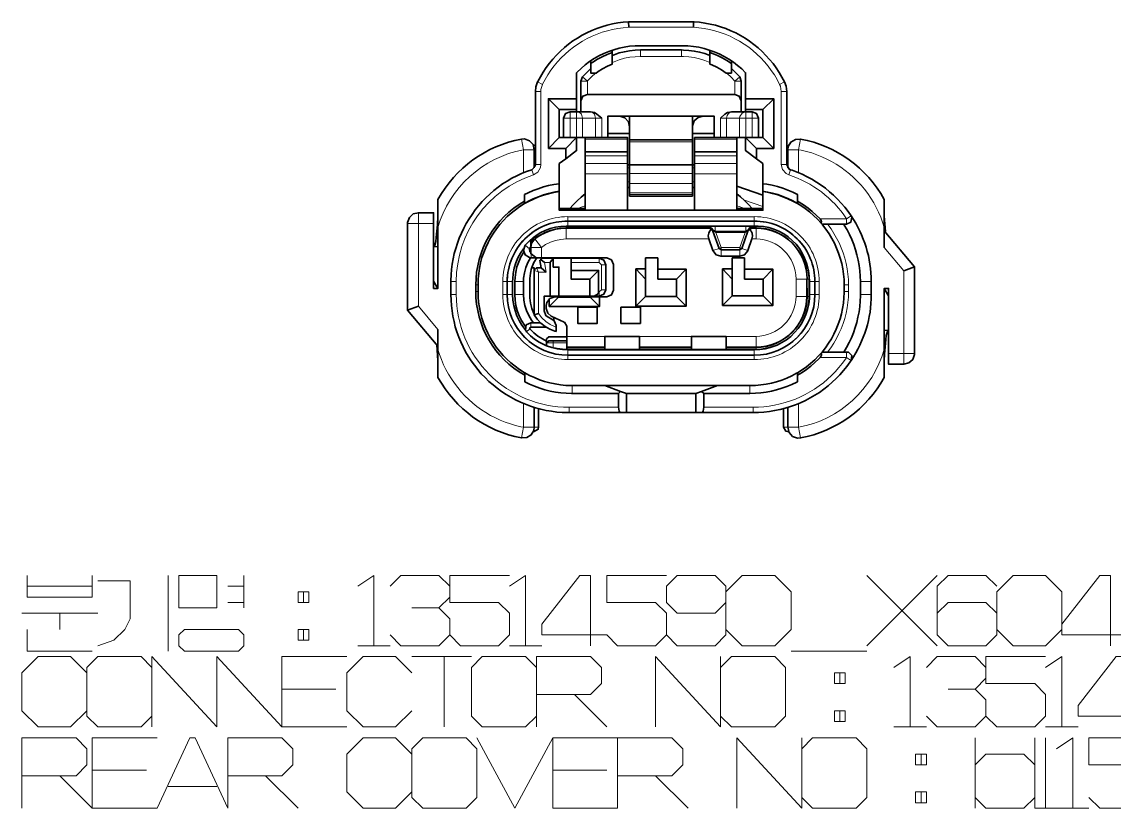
# Model space of a CAD drawing. Header units: millimetres. Extents: x 0 to 174, y 0 to 33.
# Drawn here: x 56.857 to 58.842, y 14.452 to 15.881 of the extents above; entities that cross this region are included whole.
import ezdxf

# ---------------------------------------------------------------- set-up
doc = ezdxf.new("R2010")
doc.units = ezdxf.units.MM
doc.layers.add('PDF2_형상', color=157, linetype='Continuous', true_color=0x405f80)

msp = doc.modelspace()

# ---------------------------------------------------------------- linework, layer by layer
at = {"layer": 'PDF2_형상', "color": 7, "lineweight": 35}
for points in [[(58.3094, 15.5151), (58.3111, 15.5132), (58.3558, 15.5132), (58.3637, 15.5171), (58.3653, 15.5258), (58.364, 15.5285), (58.3583, 15.5365), (58.3524, 15.5443), (58.346, 15.5518), (58.3392, 15.559), (58.3322, 15.5658), (58.3249, 15.5724), (58.3172, 15.5786), (58.3093, 15.5844), (58.3011, 15.5899), (58.2926, 15.595), (58.284, 15.5997), (58.2751, 15.604), (58.2661, 15.6079), (58.2569, 15.6114), (58.2538, 15.6124), (58.2508, 15.6139), (58.2469, 15.6218), (58.2469, 15.7546), (58.2457, 15.7642), (58.2429, 15.7719), (58.2383, 15.7807), (58.2333, 15.7892), (58.2279, 15.7974), (58.2221, 15.8053), (58.2158, 15.8129), (58.2092, 15.8203), (58.2022, 15.8272), (58.195, 15.8338), (58.1874, 15.84), (58.1794, 15.8458), (58.1713, 15.8514), (58.1628, 15.8564), (58.1542, 15.861), (58.1453, 15.8651), (58.1361, 15.8689), (58.1268, 15.8721), (58.1174, 15.8749), (58.1078, 15.8772), (58.0982, 15.879), (58.0883, 15.8804), (58.0786, 15.8812), (58.0776, 15.8812), (57.9596, 15.8812), (57.9497, 15.8804), (57.94, 15.8792), (57.9303, 15.8774), (57.9207, 15.8751), (57.9112, 15.8724), (57.9019, 15.8692), (57.8929, 15.8656), (57.8839, 15.8614), (57.8751, 15.8568), (57.8667, 15.8518), (57.8585, 15.8464), (57.8506, 15.8406), (57.8429, 15.8344), (57.8356, 15.8278), (57.8286, 15.8208), (57.8219, 15.8136), (57.8157, 15.806), (57.8099, 15.7982), (57.8044, 15.79), (57.7993, 15.7815), (57.7947, 15.7728), (57.7943, 15.7719), (57.7911, 15.7628), (57.7903, 15.7546), (57.7903, 15.6218), (57.7897, 15.6186), (57.7835, 15.6124), (57.7743, 15.6092), (57.7651, 15.6054), (57.7563, 15.6013), (57.7475, 15.5967), (57.739, 15.5917), (57.7307, 15.5864), (57.7228, 15.5807), (57.715, 15.5746), (57.7075, 15.5682), (57.7004, 15.5614), (57.6936, 15.5543), (57.6871, 15.5469), (57.6808, 15.5393), (57.6751, 15.5312), (57.6697, 15.5231), (57.6646, 15.5146), (57.66, 15.506), (57.6557, 15.4971), (57.6518, 15.4881), (57.6485, 15.4789), (57.6454, 15.4694), (57.6429, 15.46), (57.6407, 15.4503), (57.639, 15.4407), (57.6378, 15.4308), (57.6371, 15.4211), (57.6367, 15.4112), (57.6367, 15.4089), (57.6367, 15.3853), (57.6369, 15.3754), (57.6376, 15.3656), (57.6388, 15.3558), (57.6403, 15.3461), (57.6424, 15.3364), (57.6447, 15.3269), (57.6476, 15.3175), (57.651, 15.3082), (57.6547, 15.2992), (57.6589, 15.2903), (57.6635, 15.2815), (57.6683, 15.2731), (57.6737, 15.2647), (57.6794, 15.2567), (57.6856, 15.249), (57.6919, 15.2415), (57.6988, 15.2343), (57.7058, 15.2275), (57.7132, 15.221), (57.7208, 15.2149), (57.7288, 15.209), (57.7369, 15.2036), (57.7454, 15.1986), (57.754, 15.1939), (57.7629, 15.1897), (57.7721, 15.1858), (57.7812, 15.1824), (57.7906, 15.1794), (57.8001, 15.1768), (57.8097, 15.1747), (57.8194, 15.1731), (57.8292, 15.1718), (57.839, 15.171), (57.8489, 15.1707), (57.8513, 15.1707), (57.9449, 15.1707), (57.9556, 15.1707), (57.9556, 15.2056), (57.9451, 15.2093)], [(57.9596, 15.8812), (57.9599, 15.8714)], [(58.0776, 15.8812), (58.0774, 15.8714)], [(57.865, 15.7179), (57.865, 15.7218), (57.865, 15.7415), (57.865, 15.7886), (57.8663, 15.7899), (57.8733, 15.7967), (57.8808, 15.8031), (57.8888, 15.8089), (57.8971, 15.8143), (57.9056, 15.8192), (57.9144, 15.8235), (57.9235, 15.8274), (57.9328, 15.8306), (57.9422, 15.8332), (57.9518, 15.8353), (57.9615, 15.8368), (57.9714, 15.8376), (57.9812, 15.8379), (58.056, 15.8379), (58.0578, 15.8379), (58.0675, 15.8375), (58.0774, 15.8365), (58.0871, 15.835), (58.0967, 15.8328), (58.1061, 15.83), (58.1153, 15.8267), (58.1243, 15.8228), (58.1332, 15.8183), (58.1417, 15.8133), (58.1499, 15.8079), (58.1576, 15.8019), (58.1651, 15.7956), (58.1721, 15.7886), (58.1721, 15.7415), (58.1721, 15.7218), (58.1721, 15.7179)], [(57.93, 15.8296), (57.93, 15.8254), (57.93, 15.8044), (57.921, 15.8006), (57.9124, 15.796), (57.904, 15.7907), (57.9004, 15.7882), (57.8907, 15.7882), (57.8907, 15.8054)], [(57.93, 15.8256), (57.9208, 15.8219), (57.9118, 15.8179), (57.9032, 15.8133), (57.8947, 15.8082), (57.8907, 15.8054), (57.8907, 15.8101)], [(58.1072, 15.8203), (58.0979, 15.8236), (58.0885, 15.8262), (58.0789, 15.8282), (58.069, 15.8294), (58.0593, 15.83), (58.056, 15.8301), (57.9812, 15.8301), (57.9714, 15.8297), (57.9615, 15.8288), (57.9519, 15.8269), (57.9424, 15.8246), (57.9331, 15.8214), (57.93, 15.8203)], [(58.1465, 15.8101), (58.1465, 15.8054), (58.1465, 15.7882), (58.1367, 15.7882), (58.1285, 15.7938), (58.12, 15.7986), (58.1111, 15.8028), (58.1072, 15.8044), (58.1072, 15.8254), (58.1072, 15.8296)], [(58.1465, 15.8054), (58.1383, 15.8108), (58.1297, 15.8157), (58.121, 15.82), (58.1119, 15.8238), (58.1072, 15.8256)], [(58.1643, 15.7376), (58.1608, 15.746), (58.1525, 15.7494), (57.8847, 15.7494), (57.8764, 15.7458), (57.8729, 15.7376), (57.8729, 15.7733), (57.8757, 15.781), (57.8768, 15.7822), (57.8835, 15.7894), (57.8907, 15.7961)], [(58.1643, 15.7179), (58.1643, 15.7376), (58.1643, 15.7733), (58.1615, 15.781), (58.1549, 15.7882), (58.1478, 15.795), (58.1465, 15.7961)], [(57.865, 15.7415), (57.8139, 15.7415)], [(58.2233, 15.651), (58.2233, 15.7415), (58.2036, 15.7218), (58.1721, 15.7218)], [(58.2233, 15.7415), (58.1721, 15.7415)], [(57.865, 15.7218), (57.8336, 15.7218)], [(57.8729, 15.7376), (57.8729, 15.7179)], [(58.2036, 15.7218), (58.2036, 15.6707)], [(57.8414, 15.6707), (57.8414, 15.7061), (57.8449, 15.7144), (57.8532, 15.7179), (57.8647, 15.7179), (57.8885, 15.7179), (57.8901, 15.7179), (57.8976, 15.7162), (57.9021, 15.7136), (57.9107, 15.7061)], [(57.9221, 15.6707), (57.9221, 15.71), (58.115, 15.71), (58.115, 15.6707)], [(57.9615, 15.6903), (57.9592, 15.6996), (57.9528, 15.7067), (57.9438, 15.7099), (57.9418, 15.71)], [(57.9615, 15.71), (57.9615, 15.6883), (57.9615, 15.6667), (58.0757, 15.6667), (58.0757, 15.6631), (58.0757, 15.6211)], [(58.0757, 15.71), (58.0757, 15.6883), (58.0757, 15.6667)], [(58.0954, 15.71), (58.0861, 15.7076), (58.079, 15.7012), (58.0758, 15.6924), (58.0757, 15.6903)], [(58.1958, 15.6707), (58.1958, 15.7061), (58.1922, 15.7144), (58.1839, 15.7179), (58.1725, 15.7179), (58.1486, 15.7179), (58.1469, 15.7179), (58.1396, 15.7162), (58.1347, 15.7135), (58.1274, 15.7069), (58.1265, 15.7061)], [(58.3111, 15.5132), (58.3122, 15.5119), (58.3182, 15.5042), (58.3238, 15.496), (58.3289, 15.4876), (58.3335, 15.4789), (58.3376, 15.47), (58.3412, 15.4608), (58.3443, 15.4515), (58.3468, 15.4419), (58.3487, 15.4324), (58.3501, 15.4226), (58.351, 15.4128), (58.3513, 15.4029), (58.3513, 15.3911), (58.3513, 15.3894), (58.3508, 15.3796), (58.35, 15.3699), (58.3485, 15.3601), (58.3464, 15.3504), (58.3438, 15.341), (58.3406, 15.3317), (58.3369, 15.3225), (58.3328, 15.3136), (58.3281, 15.305), (58.3229, 15.2967), (58.3172, 15.2886), (58.3111, 15.2808), (58.3094, 15.2789), (58.3047, 15.2737), (58.2978, 15.2668), (58.2904, 15.2601), (58.2826, 15.254), (58.2747, 15.2483), (58.2662, 15.2432), (58.2647, 15.2422), (58.256, 15.2376), (58.2471, 15.2335), (58.2379, 15.23), (58.2286, 15.2269), (58.219, 15.2243), (58.2094, 15.2224), (58.1997, 15.221), (58.1899, 15.2201), (58.18, 15.2199), (58.121, 15.2199), (58.0186, 15.2199), (57.9163, 15.2199), (57.8572, 15.2199), (57.8553, 15.2199), (57.8454, 15.2203), (57.8357, 15.2213), (57.826, 15.2228), (57.8164, 15.2249), (57.8068, 15.2274), (57.7975, 15.2306), (57.7885, 15.2343), (57.7796, 15.2385), (57.7708, 15.2432), (57.7696, 15.2439), (57.7613, 15.2492), (57.7533, 15.255), (57.7457, 15.2611), (57.7383, 15.2678), (57.7315, 15.2747), (57.725, 15.2822), (57.719, 15.29), (57.7135, 15.2981), (57.7083, 15.3065), (57.7037, 15.3151), (57.6996, 15.324), (57.696, 15.3332), (57.6929, 15.3426), (57.6904, 15.3521), (57.6885, 15.3618), (57.6871, 15.3715), (57.6863, 15.3812), (57.686, 15.3911), (57.686, 15.4029), (57.686, 15.404), (57.6863, 15.4139), (57.6872, 15.4236), (57.6886, 15.4333), (57.6907, 15.4431), (57.6932, 15.4525), (57.6964, 15.4618), (57.7, 15.471), (57.7042, 15.4799), (57.7089, 15.4886), (57.714, 15.4969), (57.7196, 15.505), (57.7257, 15.5128), (57.7322, 15.5201), (57.7392, 15.5271), (57.7465, 15.5336), (57.7542, 15.5397), (57.7622, 15.5454), (57.7706, 15.5507), (57.7776, 15.5546), (57.7865, 15.5589), (57.7956, 15.5628), (57.8049, 15.566), (57.8143, 15.5687), (57.8239, 15.571), (57.8336, 15.5725), (57.8336, 15.5388), (57.8808, 15.5388), (57.8808, 15.6049), (57.8808, 15.6235), (57.8808, 15.6379), (57.8808, 15.645), (57.8808, 15.6681), (57.8808, 15.6707)], [(57.8139, 15.651), (57.8454, 15.651), (57.865, 15.6707), (57.865, 15.6471), (57.8454, 15.6322), (57.8336, 15.6235), (57.8336, 15.5869), (57.8336, 15.5731), (57.8336, 15.5725)], [(58.0796, 15.5388), (57.9576, 15.5388), (57.9576, 15.6049), (57.9576, 15.6235), (57.9576, 15.6379), (57.9576, 15.645), (57.9576, 15.6681), (57.9576, 15.6707), (57.8904, 15.6707), (57.8758, 15.6707), (57.865, 15.6707), (57.8336, 15.6707)], [(57.9221, 15.6785), (57.9615, 15.6785)], [(57.9615, 15.6667), (57.9615, 15.6631), (57.9615, 15.6211)], [(58.0757, 15.6785), (58.115, 15.6785)], [(58.1564, 15.645), (58.1564, 15.6379), (58.1564, 15.6235), (58.1564, 15.6049), (58.1564, 15.5388), (58.2036, 15.5388), (58.2036, 15.5725), (58.2036, 15.5731), (58.2036, 15.5869), (58.2036, 15.6235), (58.1918, 15.6322), (58.1721, 15.6471), (58.1721, 15.6707), (58.1614, 15.6707), (58.1468, 15.6707), (58.0796, 15.6707), (58.0796, 15.6681), (58.0796, 15.645), (58.1564, 15.645), (58.1564, 15.6681), (58.1564, 15.6707)], [(57.7867, 15.6565), (57.7883, 15.6567), (57.7903, 15.6564)], [(57.8454, 15.651), (57.8454, 15.6322)], [(57.9576, 15.645), (57.8808, 15.645)], [(58.1564, 15.5388), (58.0796, 15.5388), (58.0796, 15.6049), (58.0796, 15.6235), (58.0796, 15.6379), (58.0796, 15.645)], [(58.1918, 15.6322), (58.1918, 15.651)], [(58.2469, 15.6564), (58.2489, 15.6567), (58.2506, 15.6565)], [(57.9615, 15.6214), (57.9576, 15.6214)], [(58.0796, 15.6214), (58.0757, 15.6214)], [(57.8336, 15.5869), (57.8239, 15.5856), (57.8142, 15.5835), (57.8047, 15.581), (57.7953, 15.5779), (57.7861, 15.5744), (57.7772, 15.5704), (57.7706, 15.5671), (57.7706, 15.5553), (57.7706, 15.5507)], [(58.2036, 15.5661), (58.1564, 15.5822)], [(58.2667, 15.5553), (58.2693, 15.5536), (58.2776, 15.5485), (58.2857, 15.5426), (58.2933, 15.5365), (58.3007, 15.53), (58.3076, 15.5231), (58.309, 15.5214), (58.3103, 15.5179), (58.3094, 15.5151), (58.3028, 15.5224), (58.2957, 15.5292), (58.2882, 15.5357), (58.2804, 15.5417), (58.2724, 15.5472), (58.2667, 15.5507), (58.2667, 15.5553), (58.2667, 15.5671), (58.2578, 15.5714), (58.2488, 15.5753), (58.2396, 15.5788), (58.2301, 15.5817), (58.2206, 15.584), (58.211, 15.586), (58.2036, 15.5869)], [(57.8336, 15.5731), (57.8239, 15.5715), (57.8143, 15.5693), (57.8049, 15.5665), (57.7956, 15.5633), (57.7864, 15.5594), (57.7776, 15.5551), (57.7706, 15.5512)], [(57.8808, 15.5685), (57.8733, 15.5622), (57.866, 15.5556), (57.859, 15.5486), (57.8531, 15.5421)], [(57.9615, 15.58), (57.9576, 15.58)], [(58.0796, 15.58), (58.0757, 15.58)], [(58.184, 15.5421), (58.1774, 15.5493), (58.1704, 15.5563), (58.1632, 15.5629), (58.1564, 15.5685)], [(58.2667, 15.5512), (58.2581, 15.556), (58.2492, 15.5603), (58.24, 15.5639), (58.2307, 15.5671), (58.2213, 15.5697), (58.2115, 15.5718), (58.2036, 15.5731)], [(58.2667, 15.5507), (58.2581, 15.5554), (58.2492, 15.5596), (58.24, 15.5633), (58.2307, 15.5665), (58.2213, 15.5692), (58.2117, 15.5713), (58.2036, 15.5725)], [(57.8336, 15.5421), (57.8414, 15.5421), (57.8414, 15.5388)], [(57.8808, 15.5421), (57.8414, 15.5421)], [(58.1958, 15.5421), (58.1564, 15.5421)], [(58.2036, 15.5421), (58.1958, 15.5421), (58.1958, 15.5388)], [(57.6131, 15.5279), (57.6122, 15.5122), (57.6101, 15.4889), (57.6093, 15.4821), (57.6067, 15.4726)], [(57.9576, 15.5388), (57.8808, 15.5388)], [(58.4242, 15.5279), (58.4261, 15.5)], [(58.1058, 15.5061), (58.1044, 15.5064), (57.8461, 15.5064), (57.8364, 15.5058), (57.8267, 15.5043), (57.8172, 15.5017), (57.8081, 15.4982), (57.7993, 15.4936), (57.7956, 15.4914), (57.7867, 15.4894), (57.7818, 15.4818), (57.7815, 15.4799)], [(57.7817, 15.471), (57.7833, 15.4789), (57.7892, 15.4865), (57.791, 15.4879), (57.7992, 15.4933), (57.8079, 15.4978), (57.8171, 15.5014), (57.8265, 15.504), (57.8362, 15.5056), (57.8461, 15.5061), (58.1056, 15.5061), (58.1065, 15.506), (58.1129, 15.5008), (58.1115, 15.5049), (58.105, 15.5099), (58.1044, 15.5099)], [(58.1844, 15.5099), (58.1843, 15.5099), (58.1725, 15.5099), (58.1167, 15.5099), (58.1044, 15.5099), (57.8461, 15.5099), (57.8364, 15.5094), (57.8267, 15.5079), (57.8171, 15.5054), (57.8079, 15.5019), (57.7992, 15.4976), (57.7908, 15.4924), (57.7875, 15.49)], [(58.1124, 15.5025), (58.1167, 15.5004), (58.1181, 15.5001), (58.1711, 15.5001), (58.1725, 15.5004), (58.1772, 15.5028), (58.1778, 15.5054), (58.1847, 15.5099), (58.1911, 15.5099), (58.1949, 15.5099), (58.2046, 15.5089), (58.2143, 15.5071), (58.2237, 15.5042), (58.2328, 15.5004), (58.2414, 15.4957), (58.2494, 15.4901), (58.2569, 15.4837), (58.2638, 15.4767), (58.2699, 15.4689), (58.2751, 15.4607), (58.2794, 15.4518), (58.2829, 15.4426), (58.2854, 15.4331), (58.2869, 15.4233), (58.2874, 15.4136), (58.2874, 15.3821), (58.2874, 15.3782), (58.2864, 15.3685), (58.2846, 15.3589), (58.2817, 15.3494), (58.2779, 15.3404), (58.2732, 15.3317), (58.2676, 15.3236), (58.2613, 15.3161), (58.2542, 15.3093), (58.2464, 15.3032), (58.2381, 15.2981), (58.2293, 15.2936), (58.2201, 15.2903), (58.2106, 15.2878), (58.2008, 15.2862), (58.1911, 15.2857), (58.1367, 15.2857), (58.0738, 15.2857), (57.9792, 15.2857), (57.9163, 15.2857), (57.8474, 15.2857), (57.8394, 15.2858), (57.8296, 15.2871), (57.82, 15.2892), (57.8107, 15.2924)], [(58.1783, 15.504), (58.1821, 15.5008), (58.1842, 15.4968), (58.1847, 15.4918), (58.1836, 15.4864), (58.1764, 15.4654), (58.1762, 15.4651), (58.1704, 15.4576), (58.1615, 15.4549), (58.1276, 15.4549), (58.1274, 15.4549), (58.1185, 15.4579), (58.1128, 15.4654), (58.1056, 15.4864), (58.1044, 15.4924), (58.1051, 15.4971), (58.1072, 15.501), (58.1108, 15.504)], [(58.3506, 15.2808), (58.3556, 15.2893), (58.3601, 15.2981), (58.3644, 15.3069), (58.3681, 15.316), (58.3714, 15.3253), (58.3742, 15.3347), (58.3764, 15.3443), (58.3783, 15.354), (58.3796, 15.3637), (58.3804, 15.3735), (58.3808, 15.3833), (58.3808, 15.3853), (58.3808, 15.4089), (58.3806, 15.4186), (58.3799, 15.4285), (58.3786, 15.4382), (58.3768, 15.4479), (58.3746, 15.4575), (58.3719, 15.4669), (58.3687, 15.4763), (58.3651, 15.4854), (58.361, 15.4944), (58.3565, 15.5031), (58.3515, 15.5117), (58.3506, 15.5132)], [(57.7914, 15.4522), (57.7824, 15.4522), (57.7793, 15.4525), (57.7715, 15.4575), (57.7685, 15.4662), (57.7717, 15.475), (57.7719, 15.4753), (57.7787, 15.4825), (57.7861, 15.489)], [(57.6131, 15.4721), (57.6053, 15.4728)], [(57.7688, 15.4688), (57.7633, 15.4607), (57.7586, 15.4519), (57.7549, 15.4429), (57.7519, 15.4335), (57.75, 15.4239), (57.749, 15.414), (57.7489, 15.4089), (57.7489, 15.3853), (57.7494, 15.3754), (57.7508, 15.3657), (57.7532, 15.3561), (57.7565, 15.3469), (57.7607, 15.3381), (57.7658, 15.3296), (57.7717, 15.3217), (57.7724, 15.3208)], [(57.769, 15.4624), (57.764, 15.4539), (57.7599, 15.445), (57.7567, 15.4357), (57.7544, 15.4261), (57.7532, 15.4164), (57.7529, 15.4089), (57.7529, 15.3853), (57.7533, 15.3754), (57.7549, 15.3657), (57.7574, 15.3561), (57.7607, 15.3469), (57.7651, 15.3382), (57.7704, 15.3299), (57.7722, 15.3272)], [(57.7815, 15.4714), (57.7793, 15.4688), (57.7799, 15.4631), (57.7815, 15.4622)], [(57.8153, 15.3774), (57.8153, 15.3637), (57.9069, 15.3637), (57.9069, 15.3812), (57.9201, 15.3812), (57.9286, 15.3847), (57.9319, 15.3931), (57.9319, 15.4403), (57.9285, 15.4488), (57.9201, 15.4521), (57.8012, 15.4521), (57.7914, 15.4521), (57.7817, 15.46), (57.7817, 15.471), (57.7817, 15.4799)], [(57.7812, 15.4522), (57.7765, 15.4437), (57.7728, 15.4346), (57.7703, 15.4251), (57.7689, 15.4154), (57.7686, 15.4089), (57.7686, 15.3853), (57.7692, 15.3754), (57.771, 15.3657), (57.7739, 15.3564), (57.7781, 15.3475), (57.7831, 15.339), (57.7869, 15.334)], [(57.7833, 15.4339), (57.7811, 15.4243), (57.7804, 15.4147), (57.7804, 15.3793), (57.7811, 15.3696), (57.7835, 15.36), (57.7872, 15.351), (57.7883, 15.3487), (57.7937, 15.3406), (57.8003, 15.3333), (57.8079, 15.3272), (57.8165, 15.3224), (57.8257, 15.3189), (57.8278, 15.3183), (57.8278, 15.3264), (57.8278, 15.3294), (57.8243, 15.3378), (57.8218, 15.3396), (57.8119, 15.3454), (57.8094, 15.3472), (57.806, 15.3556), (57.806, 15.3822), (57.8172, 15.3822), (57.8172, 15.4437), (57.8174, 15.4449), (57.8228, 15.4512)], [(57.7926, 15.4521), (57.7875, 15.4437), (57.7836, 15.4347), (57.7833, 15.4339), (57.7883, 15.4339), (57.7883, 15.4299)], [(57.8971, 15.3822), (57.9064, 15.3822), (57.9147, 15.3858), (57.9182, 15.394), (57.9182, 15.4397), (57.9147, 15.4482), (57.9064, 15.4515), (57.8554, 15.4515), (57.8228, 15.4515), (57.8021, 15.4515), (57.8, 15.4494), (57.7982, 15.4476), (57.8006, 15.4339)], [(57.8, 15.4494), (57.8068, 15.4437)], [(57.8228, 15.4515), (57.8228, 15.4512), (57.8228, 15.4354), (57.8329, 15.4354), (57.8329, 15.3822)], [(57.8554, 15.4515), (57.8554, 15.4437), (57.8554, 15.4292), (57.905, 15.4292), (57.905, 15.3901), (57.9042, 15.3867), (57.8971, 15.3822), (57.8893, 15.3822), (57.8893, 15.4133), (57.8554, 15.4133), (57.8554, 15.4292)], [(57.8893, 15.4521), (57.8893, 15.4515)], [(57.81, 15.426), (57.8006, 15.4339), (57.7922, 15.4339), (57.7883, 15.4299), (57.7883, 15.3487), (57.7961, 15.351)], [(57.8893, 15.4133), (57.905, 15.4292)], [(57.9904, 15.4319), (57.9904, 15.4136), (57.9728, 15.4319)], [(58.0644, 15.3643), (58.0468, 15.3821), (58.0468, 15.4136), (58.0129, 15.4136), (58.0129, 15.4313)], [(58.0468, 15.4136), (58.0644, 15.4313)], [(58.1303, 15.4319), (58.1479, 15.4136), (58.1479, 15.4319)], [(58.2219, 15.3656), (58.2042, 15.3832), (58.2042, 15.4136), (58.1704, 15.4136), (58.1704, 15.4313)], [(58.2042, 15.4136), (58.2219, 15.4313)], [(58.2815, 15.349), (58.2846, 15.3585), (58.2868, 15.3681), (58.2881, 15.3778), (58.2883, 15.3853), (58.2883, 15.4089), (58.2878, 15.4186), (58.2864, 15.4283), (58.2857, 15.4315)], [(58.4792, 15.4358), (58.4596, 15.4286)], [(57.6053, 15.41), (57.6131, 15.3964)], [(58.0468, 15.3821), (57.9904, 15.3821), (57.9904, 15.4136)], [(58.2042, 15.3832), (58.1479, 15.3832), (58.1479, 15.4136)], [(57.8172, 15.3822), (57.8329, 15.3822), (57.8893, 15.3822), (57.8893, 15.3812)], [(58.1479, 15.3832), (58.1303, 15.3656)], [(58.4319, 15.3828), (58.4242, 15.3964)], [(57.5579, 15.3571), (57.5776, 15.3642)], [(57.8322, 15.3812), (57.8257, 15.3812), (57.8167, 15.3785), (57.811, 15.3711), (57.81, 15.3656), (57.81, 15.3603), (57.8128, 15.3513), (57.819, 15.346), (57.8428, 15.3349), (57.8429, 15.3349), (57.8474, 15.3278), (57.8474, 15.3093), (57.8474, 15.2896)], [(57.8153, 15.3637), (57.8322, 15.3807)], [(57.89, 15.3812), (57.9069, 15.3812)], [(57.9069, 15.3637), (57.89, 15.3807)], [(57.9904, 15.3821), (57.9728, 15.3643)], [(57.8238, 15.3438), (57.8238, 15.3383)], [(57.7996, 15.334), (57.7817, 15.334), (57.7737, 15.3301), (57.7721, 15.3214), (57.7743, 15.3175), (57.7812, 15.3106), (57.7889, 15.3044), (57.7971, 15.299), (57.8057, 15.2944), (57.8107, 15.2924), (57.8107, 15.2974), (57.8107, 15.3046), (57.8147, 15.3085), (57.8474, 15.3085)], [(57.8096, 15.3261), (57.7817, 15.3261), (57.7796, 15.3242), (57.7801, 15.3228), (57.7871, 15.3158), (57.7947, 15.3097), (57.8031, 15.3046), (57.8107, 15.3008)], [(57.9792, 15.2896), (57.9792, 15.3093), (57.9163, 15.3093), (57.9163, 15.2896), (57.9163, 15.2893), (57.9163, 15.2857)], [(58.1367, 15.2896), (58.1367, 15.3093), (58.0738, 15.3093), (58.0738, 15.2896), (58.0738, 15.2893), (58.0738, 15.2857)], [(58.4242, 15.3208), (58.4319, 15.3201)], [(58.4306, 15.3203), (58.4279, 15.3108), (58.4271, 15.3039), (58.4247, 15.2767), (58.4242, 15.2649)], [(57.6131, 15.2649), (57.611, 15.2939)], [(57.8474, 15.3014), (57.8225, 15.3014), (57.8147, 15.3014), (57.8107, 15.2974)], [(57.8201, 15.2892), (57.8297, 15.2868), (57.8394, 15.2853), (57.8492, 15.2849), (57.8493, 15.2849), (58.1879, 15.2849), (58.1978, 15.2853), (58.2075, 15.2868), (58.2169, 15.2892), (58.224, 15.2915)], [(57.9163, 15.2896), (57.8474, 15.2896), (57.8474, 15.2893)], [(57.8474, 15.2857), (57.8474, 15.2893), (57.9163, 15.2893)], [(57.8474, 15.2857), (57.8474, 15.2857)], [(57.9792, 15.2893), (57.9792, 15.2896), (58.0738, 15.2896)], [(57.9792, 15.2857), (57.9792, 15.2893), (58.0738, 15.2893)], [(58.3094, 15.2789), (58.3103, 15.2769), (58.3101, 15.2754), (58.3096, 15.2739), (58.3076, 15.2711), (58.3051, 15.2686), (58.2981, 15.2617), (58.2907, 15.2553), (58.2829, 15.2493), (58.2747, 15.2438), (58.2662, 15.2386), (58.2662, 15.2268), (58.2653, 15.2263), (58.2564, 15.2219), (58.2474, 15.2182), (58.2381, 15.2149), (58.2286, 15.2121), (58.219, 15.2097), (58.2094, 15.2079), (58.1997, 15.2065), (58.1899, 15.2058), (58.18, 15.2056), (58.096, 15.2056), (58.0921, 15.2093), (58.121, 15.2199)], [(58.0924, 15.1707), (58.186, 15.1707), (58.1957, 15.1708), (58.2056, 15.1715), (58.2154, 15.1726), (58.225, 15.1743), (58.2347, 15.1762), (58.2442, 15.1787), (58.2536, 15.1817), (58.2629, 15.185), (58.2719, 15.1886), (58.281, 15.1928), (58.2896, 15.1974), (58.2982, 15.2024), (58.3064, 15.2076), (58.3144, 15.2133), (58.3222, 15.2194), (58.3296, 15.2258), (58.3368, 15.2326), (58.3436, 15.2397), (58.3501, 15.2471), (58.3562, 15.2547), (58.3621, 15.2628), (58.364, 15.2656), (58.3651, 15.2743), (58.3589, 15.2804), (58.3558, 15.2808), (58.3111, 15.2808)], [(57.7708, 15.2432), (57.7708, 15.2386), (57.7708, 15.2268), (57.7797, 15.2225), (57.7888, 15.2186), (57.7981, 15.2153), (57.8074, 15.2124), (57.8169, 15.21), (57.8267, 15.2081), (57.8364, 15.2067), (57.8461, 15.2058), (57.856, 15.2056), (57.8572, 15.2056), (57.9413, 15.2056), (57.9451, 15.2093), (57.9163, 15.2199)], [(58.2662, 15.2386), (58.2662, 15.2432)], [(57.9449, 15.1707), (57.9435, 15.1714), (57.9424, 15.1735), (57.9413, 15.1806), (57.9413, 15.2056)], [(57.9556, 15.1707), (58.0817, 15.1707), (58.0924, 15.1707), (58.0926, 15.1707), (58.0931, 15.1708), (58.0938, 15.1714), (58.0949, 15.1735), (58.096, 15.1806), (58.096, 15.2056)], [(57.9556, 15.2056), (58.0186, 15.2056), (58.0817, 15.2056)], [(58.0921, 15.2093), (58.0817, 15.2056), (58.0817, 15.1707)], [(57.7867, 15.1364), (57.7883, 15.1361), (57.7954, 15.1406), (57.7961, 15.144), (57.7961, 15.1779)], [(58.241, 15.1779), (58.241, 15.144)], [(58.2506, 15.1364), (58.2489, 15.1361), (58.2454, 15.1369), (58.2411, 15.144)]]:
    msp.add_lwpolyline(points, dxfattribs=at)
at = {"layer": 'PDF2_형상', "color": 7, "lineweight": 13}
for points in [[(58.2429, 15.7719), (58.234, 15.7676), (58.2294, 15.7763), (58.2244, 15.7847), (58.2189, 15.7929), (58.2131, 15.8008), (58.2067, 15.8083), (58.2, 15.8156), (58.1929, 15.8224), (58.1856, 15.8289), (58.1778, 15.835), (58.1697, 15.8406), (58.1614, 15.8458), (58.1528, 15.8506), (58.144, 15.8549), (58.1349, 15.8587), (58.1257, 15.8621), (58.1163, 15.865), (58.1067, 15.8674), (58.0971, 15.8693), (58.0874, 15.8706), (58.0775, 15.8714), (58.0774, 15.8714), (57.9599, 15.8714), (57.95, 15.8706), (57.9403, 15.8693), (57.9306, 15.8674), (57.9211, 15.865), (57.9117, 15.8622), (57.9024, 15.8587), (57.8933, 15.855), (57.8844, 15.8507), (57.8758, 15.8458), (57.8675, 15.8407), (57.8594, 15.835), (57.8518, 15.829), (57.8443, 15.8225), (57.8372, 15.8157), (57.8306, 15.8085), (57.8243, 15.801), (57.8183, 15.7931), (57.8129, 15.7849), (57.8078, 15.7764), (57.8032, 15.7678), (57.8032, 15.7676), (57.7943, 15.7719)], [(57.9812, 15.8301), (57.9812, 15.8183)], [(58.056, 15.8301), (58.056, 15.8183)], [(58.1072, 15.8074), (58.0981, 15.8111), (58.0886, 15.814), (58.079, 15.8161), (58.0693, 15.8176), (58.0596, 15.8182), (58.056, 15.8183), (57.9812, 15.8183), (57.9714, 15.8179), (57.9617, 15.8168), (57.9519, 15.8149), (57.9425, 15.8122), (57.9332, 15.8087), (57.93, 15.8074)], [(57.8757, 15.781), (57.8847, 15.7733), (57.8729, 15.7733)], [(57.8996, 15.7882), (57.8924, 15.7815), (57.8856, 15.7743), (57.8847, 15.7733), (57.8847, 15.7494)], [(58.1615, 15.781), (58.1525, 15.7733), (58.1458, 15.7807), (58.1386, 15.7874), (58.1376, 15.7882)], [(57.7903, 15.7546), (57.8001, 15.7546), (57.8003, 15.7583), (57.8032, 15.7676)], [(58.1525, 15.7494), (58.1525, 15.7733), (58.1643, 15.7733)], [(58.2469, 15.7546), (58.2371, 15.7546), (58.2356, 15.7642), (58.234, 15.7676)], [(57.7903, 15.6218), (57.8001, 15.6218), (57.8001, 15.7546)], [(58.2371, 15.7546), (58.2371, 15.6218)], [(57.8414, 15.7061), (57.8532, 15.7061), (57.8532, 15.6707)], [(57.8647, 15.6707), (57.8647, 15.7061), (57.8647, 15.7179), (57.8697, 15.7167), (57.8738, 15.7131), (57.8758, 15.7061), (57.8647, 15.7061), (57.8532, 15.7061), (57.8532, 15.7179)], [(57.8885, 15.7179), (57.8936, 15.7167), (57.8975, 15.7131), (57.8996, 15.7061), (57.8758, 15.7061), (57.8758, 15.6707)], [(57.9107, 15.6707), (57.9107, 15.7061), (57.8996, 15.7061), (57.8996, 15.6707)], [(58.1376, 15.6707), (58.1376, 15.7061), (58.1333, 15.7061), (58.1265, 15.7061), (58.1265, 15.6707)], [(58.1486, 15.7179), (58.1465, 15.7176), (58.1446, 15.7171), (58.1411, 15.7146), (58.1386, 15.711), (58.1376, 15.7061), (58.1614, 15.7061), (58.1618, 15.7094), (58.1657, 15.7154), (58.1725, 15.7179), (58.1725, 15.7061), (58.1614, 15.7061), (58.1614, 15.6707)], [(58.1725, 15.6707), (58.1725, 15.7061), (58.1839, 15.7061), (58.1839, 15.6707)], [(58.1839, 15.7179), (58.1839, 15.7061), (58.1958, 15.7061)], [(57.7686, 15.6068), (57.7686, 15.6487), (57.765, 15.6682)], [(57.9576, 15.6681), (57.8808, 15.6681)], [(57.9615, 15.6631), (58.0757, 15.6631)], [(58.1564, 15.6681), (58.0796, 15.6681)], [(58.2722, 15.6682), (58.2722, 15.6678), (58.2686, 15.6487), (58.2489, 15.6487), (58.2469, 15.6487)], [(58.4242, 15.5072), (58.4211, 15.5167), (58.4178, 15.5258), (58.4139, 15.5349), (58.4096, 15.5438), (58.4049, 15.5524), (58.3997, 15.5607), (58.3942, 15.5689), (58.3882, 15.5767), (58.3819, 15.5843), (58.3751, 15.5915), (58.3682, 15.5983), (58.3608, 15.6049), (58.3532, 15.6111), (58.3451, 15.6168), (58.3369, 15.6222), (58.3285, 15.6272), (58.3197, 15.6318), (58.3108, 15.6358), (58.3017, 15.6396), (58.2924, 15.6428), (58.2829, 15.6456), (58.2733, 15.6479), (58.2686, 15.6487), (58.2686, 15.6068)], [(57.8001, 15.6218), (57.7994, 15.6165), (57.7947, 15.6082), (57.7867, 15.6031), (57.7835, 15.6124)], [(57.9576, 15.6379), (57.8808, 15.6379)], [(57.9576, 15.6235), (57.8808, 15.6235)], [(58.1564, 15.6379), (58.0796, 15.6379)], [(58.1564, 15.6235), (58.0796, 15.6235)], [(58.2538, 15.6124), (58.2506, 15.6031), (58.2458, 15.6054), (58.2394, 15.6125), (58.2371, 15.6218), (58.2469, 15.6218)], [(57.8808, 15.6049), (57.9576, 15.6049)], [(57.9615, 15.6157), (57.9576, 15.6157)], [(57.9615, 15.6054), (58.0757, 15.6054)], [(58.0796, 15.6157), (58.0757, 15.6157)], [(58.0796, 15.6049), (58.1564, 15.6049)], [(57.9615, 15.5903), (57.9576, 15.5903)], [(57.9615, 15.5874), (58.0757, 15.5874)], [(58.0796, 15.5903), (58.0757, 15.5903)], [(57.9615, 15.5704), (58.0757, 15.5704)], [(57.9615, 15.5672), (58.0757, 15.5672)], [(57.8808, 15.5467), (57.8714, 15.5439), (57.8674, 15.5421)], [(58.1699, 15.5421), (58.1607, 15.5456), (58.1564, 15.5467)], [(58.2036, 15.5453), (58.1699, 15.5568)], [(57.5776, 15.5342), (57.5776, 15.5146), (57.5579, 15.5146)], [(58.3558, 15.5132), (58.3558, 15.5231), (58.364, 15.5285)], [(57.6053, 15.5146), (57.5776, 15.5146), (57.5776, 15.3642), (57.6131, 15.3219)], [(57.8461, 15.5064), (57.8461, 15.5099)], [(57.8461, 15.5061), (57.8461, 15.4864)], [(58.1044, 15.5064), (58.1044, 15.5099)], [(58.1115, 15.5049), (58.1104, 15.5044)], [(58.1167, 15.5099), (58.1167, 15.5021), (58.1167, 15.5004)], [(58.1725, 15.5099), (58.1725, 15.5021), (58.1725, 15.5004)], [(58.1911, 15.5061), (58.1911, 15.4864), (58.1836, 15.4864)], [(58.1847, 15.5064), (58.1847, 15.5099)], [(58.1911, 15.5064), (58.1911, 15.5099)], [(58.3212, 15.2808), (58.3271, 15.2888), (58.3325, 15.2971), (58.3374, 15.3056), (58.3418, 15.3143), (58.3458, 15.3233), (58.3493, 15.3325), (58.3522, 15.3419), (58.3547, 15.3514), (58.3567, 15.3611), (58.3581, 15.3708), (58.3589, 15.3807), (58.3592, 15.3904), (58.3592, 15.3911), (58.3592, 15.4029), (58.3589, 15.4128), (58.3581, 15.4226), (58.3567, 15.4324), (58.3549, 15.4419), (58.3525, 15.4515), (58.3494, 15.461), (58.3461, 15.4701), (58.3421, 15.4792), (58.3376, 15.4879), (58.3328, 15.4965), (58.3274, 15.5047), (58.3217, 15.5126), (58.3212, 15.5132)], [(57.7892, 15.4865), (57.8012, 15.471), (57.7817, 15.471)], [(58.1056, 15.4864), (57.8461, 15.4864), (57.8362, 15.4857), (57.8267, 15.4837), (57.8174, 15.4806), (57.8086, 15.4761), (57.8012, 15.471), (57.8012, 15.4521)], [(58.1129, 15.5008), (58.1181, 15.4982), (58.1181, 15.5001)], [(58.1764, 15.4654), (58.1651, 15.4693), (58.1615, 15.4707), (58.1711, 15.4982), (58.1181, 15.4982), (58.1276, 15.4707), (58.1615, 15.4707), (58.1615, 15.4667), (58.1615, 15.4549)], [(58.1762, 15.5008), (58.1711, 15.4982), (58.1711, 15.5001)], [(57.7717, 15.475), (57.7793, 15.4688)], [(58.1128, 15.4654), (58.124, 15.4693), (58.1276, 15.4707), (58.1276, 15.4667), (58.1276, 15.4549)], [(58.4319, 15.2783), (58.4596, 15.2783), (58.4596, 15.4286), (58.4242, 15.4708)], [(57.7824, 15.4593), (57.7824, 15.4522)], [(57.8172, 15.4437), (57.8068, 15.4437), (57.81, 15.426), (57.7961, 15.426), (57.7961, 15.351), (57.8019, 15.3431), (57.809, 15.3362), (57.8172, 15.3308), (57.8263, 15.3269), (57.8278, 15.3264)], [(57.9064, 15.4515), (57.9064, 15.4437), (57.8554, 15.4437)], [(57.9064, 15.4436), (57.9103, 15.4397), (57.9182, 15.4397)], [(57.7883, 15.4299), (57.7961, 15.426), (57.7922, 15.4339)], [(57.9103, 15.4397), (57.9103, 15.394), (57.9182, 15.394)], [(57.6367, 15.3853), (57.6465, 15.3853), (57.6465, 15.4089), (57.6367, 15.4089)], [(57.6819, 15.4029), (57.686, 15.4029)], [(57.7686, 15.4089), (57.7529, 15.4089)], [(58.2836, 15.3821), (58.2639, 15.3821), (58.2639, 15.4136), (58.2836, 15.4136)], [(58.2839, 15.4136), (58.2874, 15.4136)], [(58.3592, 15.4029), (58.3513, 15.4029)], [(58.3808, 15.4089), (58.4006, 15.4089)], [(57.6819, 15.3911), (57.686, 15.3911)], [(57.7686, 15.3853), (57.7529, 15.3853)], [(57.905, 15.3901), (57.9064, 15.3901)], [(57.9103, 15.394), (57.9064, 15.3901), (57.9064, 15.3822)], [(58.3592, 15.3911), (58.3513, 15.3911)], [(58.3808, 15.3853), (58.4006, 15.3853)], [(58.2839, 15.3821), (58.2874, 15.3821)], [(57.7801, 15.3228), (57.7743, 15.3175)], [(57.7817, 15.3261), (57.7817, 15.334)], [(57.8474, 15.3093), (57.9163, 15.3093)], [(57.9792, 15.3093), (58.0738, 15.3093)], [(58.1367, 15.3093), (58.1911, 15.3093), (58.1911, 15.2896)], [(57.6131, 15.2857), (57.6161, 15.2763), (57.6194, 15.2671), (57.6233, 15.2579), (57.6276, 15.2492), (57.6324, 15.2406), (57.6375, 15.2321), (57.6431, 15.224), (57.649, 15.2161), (57.6553, 15.2086), (57.6619, 15.2014), (57.669, 15.1944), (57.6764, 15.1879), (57.684, 15.1818), (57.6921, 15.176), (57.7003, 15.1707), (57.7087, 15.1657), (57.7175, 15.1611), (57.7264, 15.1569), (57.7356, 15.1533), (57.7449, 15.1501), (57.7543, 15.1474), (57.7639, 15.145), (57.7686, 15.144), (57.765, 15.1247)], [(57.8107, 15.2974), (57.8225, 15.2974), (57.8225, 15.2885)], [(57.8474, 15.2974), (57.8225, 15.2974), (57.8225, 15.3014)], [(58.1911, 15.2893), (58.1911, 15.2857)], [(58.096, 15.1806), (58.186, 15.1806), (58.1957, 15.1807), (58.2056, 15.1814), (58.2153, 15.1826), (58.225, 15.1843), (58.2347, 15.1864), (58.2442, 15.189), (58.2535, 15.1919), (58.2628, 15.1954), (58.2718, 15.1993), (58.2806, 15.2038), (58.2892, 15.2085), (58.2975, 15.2136), (58.3057, 15.2192), (58.3135, 15.2251), (58.3211, 15.2314), (58.3283, 15.2382), (58.3351, 15.2451), (58.3418, 15.2525), (58.3479, 15.2601), (58.3538, 15.2681), (58.3558, 15.2711), (58.3076, 15.2711)], [(58.364, 15.2656), (58.3629, 15.2663), (58.3558, 15.2711), (58.3558, 15.2808)], [(58.4596, 15.2586), (58.4596, 15.2783), (58.4792, 15.2783)], [(57.8572, 15.2199), (57.8572, 15.2056)], [(58.18, 15.2199), (58.18, 15.2056)], [(57.7961, 15.144), (57.7883, 15.144), (57.7686, 15.144), (57.7686, 15.1872)], [(58.2686, 15.1872), (58.2686, 15.144), (58.2489, 15.144), (58.241, 15.144)], [(57.8513, 15.1707), (57.8513, 15.1806), (57.9413, 15.1806)], [(58.186, 15.1707), (58.186, 15.1806)], [(56.8669, 14.8747), (56.8669, 14.8354), (56.985, 14.8354), (56.985, 14.8747), (56.985, 14.855), (56.8669, 14.855)], [(57.1228, 14.8747), (57.1228, 14.7369)], [(57.2606, 14.8747), (57.2606, 14.8157)], [(57.4674, 14.855), (57.4968, 14.8747), (57.4968, 14.7468)], [(57.5264, 14.855), (57.546, 14.8747), (57.615, 14.8747), (57.6346, 14.855), (57.6346, 14.8354), (57.615, 14.8157), (57.5657, 14.8157), (57.615, 14.8157), (57.6346, 14.796), (57.6346, 14.7664), (57.615, 14.7468), (57.546, 14.7468), (57.5264, 14.7664)], [(57.7429, 14.8747), (57.6346, 14.8747), (57.6346, 14.8256), (57.7232, 14.8256), (57.7429, 14.8058), (57.7429, 14.7664), (57.7232, 14.7468), (57.6543, 14.7468), (57.6346, 14.7664)], [(57.7429, 14.855), (57.7724, 14.8747), (57.7724, 14.7468)], [(57.8906, 14.7468), (57.8906, 14.8747), (57.8708, 14.8747), (57.8019, 14.7861), (57.8019, 14.7664), (57.92, 14.7664), (57.9397, 14.7468), (58.0086, 14.7468), (58.0283, 14.7664), (58.0283, 14.8058), (58.0086, 14.8256), (57.92, 14.8256), (57.92, 14.8747), (58.0283, 14.8747)], [(58.1365, 14.8256), (58.1169, 14.8058), (58.0481, 14.8058), (58.0283, 14.8256), (58.0283, 14.855), (58.0481, 14.8747), (58.1169, 14.8747), (58.1365, 14.855), (58.1365, 14.7664), (58.1169, 14.7468), (58.0481, 14.7468), (58.0283, 14.7664)], [(58.3925, 14.8747), (58.5204, 14.7468)], [(58.5204, 14.8747), (58.3925, 14.7468)], [(58.6288, 14.855), (58.609, 14.8747), (58.5401, 14.8747), (58.5204, 14.855), (58.5204, 14.7664), (58.5401, 14.7468), (58.609, 14.7468), (58.6288, 14.7664), (58.6288, 14.8058), (58.609, 14.8256), (58.5401, 14.8256), (58.5204, 14.8058)], [(58.8354, 14.7468), (58.8354, 14.8747), (58.8157, 14.8747), (58.7468, 14.7861), (58.7468, 14.7664), (58.865, 14.7664)], [(56.9949, 14.8649), (57.0539, 14.8649), (57.0539, 14.8256), (57.0539, 14.796), (57.044, 14.7763), (57.0244, 14.7567), (56.9949, 14.7468)], [(57.2311, 14.855), (57.2606, 14.855)], [(57.3689, 14.8451), (57.3689, 14.8256)], [(57.2311, 14.8256), (57.2606, 14.8256)], [(56.8571, 14.8058), (56.9949, 14.8058)], [(56.926, 14.8058), (56.926, 14.7763)], [(56.8669, 14.7763), (56.8669, 14.7369), (56.985, 14.7369)], [(57.3689, 14.7763), (57.3689, 14.7567)], [(57.4674, 14.7468), (57.5264, 14.7468)], [(57.7429, 14.7468), (57.8019, 14.7468)], [(58.2547, 14.7369), (58.3925, 14.7369)], [(56.9751, 14.6975), (56.9457, 14.7271), (56.8865, 14.7271), (56.8571, 14.6975), (56.8571, 14.6286), (56.8865, 14.5992), (56.9457, 14.5992), (56.9751, 14.6286)], [(57.0933, 14.5992), (57.0933, 14.7271), (57.2114, 14.5992), (57.2114, 14.7271)], [(57.2114, 14.5992), (57.2114, 14.7271), (57.3294, 14.5992), (57.3294, 14.7271)], [(57.4476, 14.7271), (57.3294, 14.7271), (57.3294, 14.5992), (57.4476, 14.5992)], [(57.5657, 14.6975), (57.5362, 14.7271), (57.4771, 14.7271), (57.4476, 14.6975), (57.4476, 14.6286), (57.4771, 14.5992), (57.5362, 14.5992), (57.5657, 14.6286)], [(57.5657, 14.7271), (57.674, 14.7271)], [(57.6247, 14.7271), (57.6247, 14.5992)], [(57.7921, 14.5992), (57.7921, 14.7271), (57.8906, 14.7271), (57.9103, 14.7074), (57.9103, 14.6779), (57.8906, 14.6582), (57.7921, 14.6582)], [(58.0086, 14.5992), (58.0086, 14.7271), (58.1268, 14.5992), (58.1268, 14.7271)], [(58.4417, 14.7074), (58.4713, 14.7271), (58.4713, 14.5992)], [(58.5008, 14.7074), (58.5204, 14.7271), (58.5893, 14.7271), (58.609, 14.7074), (58.609, 14.6878), (58.5893, 14.6681), (58.5401, 14.6681), (58.5893, 14.6681), (58.609, 14.6483), (58.609, 14.6188), (58.5893, 14.5992), (58.5204, 14.5992), (58.5008, 14.6188)], [(58.7174, 14.7271), (58.609, 14.7271), (58.609, 14.6779), (58.6976, 14.6779), (58.7174, 14.6582), (58.7174, 14.6188), (58.6976, 14.5992), (58.6288, 14.5992), (58.609, 14.6188)], [(58.7174, 14.7074), (58.7468, 14.7271), (58.7468, 14.5992)], [(58.865, 14.5992), (58.865, 14.7271), (58.8453, 14.7271), (58.7764, 14.6385), (58.7764, 14.6188), (58.8944, 14.6188), (58.9142, 14.5992), (58.9831, 14.5992), (59.0028, 14.6188), (59.0028, 14.6582), (58.9831, 14.6779), (58.8944, 14.6779), (58.8944, 14.7271), (59.0028, 14.7271)], [(58.3433, 14.6975), (58.3433, 14.6779)], [(57.4279, 14.6681), (57.3294, 14.6681)], [(57.861, 14.6582), (57.92, 14.5992)], [(58.3433, 14.6286), (58.3433, 14.609)], [(58.4417, 14.5992), (58.5008, 14.5992)], [(58.7174, 14.5992), (58.7764, 14.5992)], [(56.8571, 14.4515), (56.8571, 14.5794), (56.9556, 14.5794), (56.9751, 14.5597), (56.9751, 14.5303), (56.9556, 14.5106), (56.8571, 14.5106)], [(57.1032, 14.5794), (56.985, 14.5794), (56.985, 14.4515), (57.1032, 14.4515), (57.1622, 14.5794), (57.1721, 14.5794), (57.2311, 14.4515), (57.2311, 14.5794), (57.3294, 14.5794), (57.3492, 14.5597), (57.3492, 14.5303), (57.3294, 14.5106), (57.2311, 14.5106)], [(57.5657, 14.5499), (57.5362, 14.5794), (57.4771, 14.5794), (57.4476, 14.5499), (57.4476, 14.481), (57.4771, 14.4515), (57.5362, 14.4515), (57.5657, 14.481)], [(57.6839, 14.5794), (57.7528, 14.4515), (57.8217, 14.5794)], [(57.9397, 14.5794), (57.8217, 14.5794), (57.8217, 14.4515), (57.9397, 14.4515), (57.9397, 14.5794), (58.0382, 14.5794), (58.0579, 14.5597), (58.0579, 14.5303), (58.0382, 14.5106), (57.9397, 14.5106)], [(58.1562, 14.4515), (58.1562, 14.5794), (58.2744, 14.4515), (58.2744, 14.5794)], [(58.5893, 14.5794), (58.5893, 14.4515)], [(58.6976, 14.5794), (58.6976, 14.4515), (58.7174, 14.4515)], [(58.7174, 14.5794), (58.7174, 14.4515), (58.7369, 14.4515), (58.796, 14.4515)], [(58.7369, 14.5597), (58.7665, 14.5794), (58.7665, 14.4515)], [(58.9043, 14.5794), (58.796, 14.5794), (58.796, 14.5303), (58.8846, 14.5303), (58.9043, 14.5106), (58.9043, 14.4711), (58.8846, 14.4515), (58.8157, 14.4515), (58.796, 14.4711)], [(58.491, 14.5499), (58.491, 14.5303)], [(58.5893, 14.4711), (58.609, 14.4515), (58.6779, 14.4515), (58.6976, 14.4711), (58.6976, 14.5303), (58.6779, 14.5499), (58.609, 14.5499), (58.5893, 14.5303)], [(56.926, 14.5106), (56.985, 14.4515)], [(57.0835, 14.5204), (56.985, 14.5204)], [(57.3, 14.5106), (57.359, 14.4515)], [(57.92, 14.5204), (57.8217, 14.5204)], [(58.0086, 14.5106), (58.0676, 14.4515)], [(57.1228, 14.4908), (57.2114, 14.4908)], [(58.491, 14.481), (58.491, 14.4614)]]:
    msp.add_lwpolyline(points, dxfattribs=at)
at = {"layer": 'PDF2_형상', "color": 7, "lineweight": 35}
for points in [[(57.8139, 15.651), (57.8336, 15.6707), (57.8336, 15.7218), (57.8139, 15.7415)], [(58.2036, 15.6707), (58.1721, 15.6707), (58.1918, 15.651), (58.2233, 15.651)], [(57.9615, 15.6211), (57.9615, 15.6054), (57.9615, 15.5874), (57.9615, 15.5704), (57.9615, 15.5672), (57.9615, 15.5643), (58.0757, 15.5643), (58.0757, 15.5672), (58.0757, 15.5704), (58.0757, 15.5874), (58.0757, 15.6054), (58.0757, 15.6211)], [(58.0129, 15.4521), (57.9904, 15.4521), (57.9904, 15.4319), (57.9728, 15.4319), (57.9728, 15.3643), (58.0644, 15.3643), (58.0644, 15.4313), (58.0129, 15.4313)], [(58.1704, 15.4521), (58.1479, 15.4521), (58.1479, 15.4319), (58.1303, 15.4319), (58.1303, 15.3656), (58.2219, 15.3656), (58.2219, 15.4313), (58.1704, 15.4313)], [(57.89, 15.3807), (57.8322, 15.3807), (57.8322, 15.3812), (57.89, 15.3812)], [(57.9025, 15.3624), (57.8671, 15.3624), (57.8671, 15.3329), (57.9025, 15.3329)], [(57.9812, 15.3329), (57.9812, 15.3624), (57.9457, 15.3624), (57.9457, 15.3329)]]:
    msp.add_lwpolyline(points, close=True, dxfattribs=at)
for points in [[(57.7883, 15.6158), (57.7883, 15.6487), (57.786, 15.6581), (57.7796, 15.6651), (57.7706, 15.6685), (57.765, 15.6682, 0.222629), (57.6131, 15.5583), (57.6131, 15.5072), (57.6131, 15.3964), (57.6053, 15.3964), (57.6053, 15.5146), (57.6053, 15.5342), (57.5776, 15.5342), (57.5683, 15.5319), (57.5613, 15.5256), (57.5581, 15.5165), (57.5579, 15.5146), (57.5579, 15.3571), (57.6131, 15.2914)], [(58.4242, 15.4708), (58.4242, 15.5072), (58.4242, 15.5583, 0.222882), (58.2722, 15.6682), (58.2628, 15.6676), (58.2546, 15.6626), (58.2497, 15.6544), (58.2489, 15.6487), (58.2489, 15.6158)], [(57.7708, 15.2386, -0.269934), (57.6819, 15.3911), (57.6819, 15.4029, -0.269066), (57.7706, 15.5553)], [(58.364, 15.2656, 0.149784), (58.4006, 15.3853), (58.4006, 15.4089, 0.1485), (58.364, 15.5285)], [(58.1129, 15.5008), (58.124, 15.4693), (58.1276, 15.4667), (58.1615, 15.4667), (58.1651, 15.4693), (58.1762, 15.5008), (58.1765, 15.5017), (58.1836, 15.5061), (58.1911, 15.5061, -0.412886), (58.2839, 15.4136, 0.414489), (58.1911, 15.5064), (58.1847, 15.5064), (58.1833, 15.5061)], [(58.2489, 15.1801), (58.2489, 15.144), (58.2512, 15.1347), (58.2576, 15.1276), (58.2667, 15.1244), (58.2722, 15.1247, 0.223767), (58.4242, 15.2346), (58.4242, 15.2857), (58.4242, 15.3964), (58.4319, 15.3964), (58.4319, 15.2783), (58.4319, 15.2586), (58.4596, 15.2586), (58.4688, 15.261), (58.4758, 15.2674), (58.4792, 15.2764), (58.4792, 15.2783), (58.4792, 15.4358), (58.4242, 15.5015)], [(58.1367, 15.2857), (58.1367, 15.2893), (58.1911, 15.2893, 0.412822), (58.2839, 15.3821), (58.2836, 15.4136), (58.2836, 15.3821, -0.412853), (58.1911, 15.2896), (58.1367, 15.2896), (58.1367, 15.2893)], [(57.6131, 15.3219), (57.6131, 15.2857), (57.6131, 15.2346, 0.222924), (57.7649, 15.1247), (57.7744, 15.1253), (57.7826, 15.1303), (57.7875, 15.1385), (57.7883, 15.144), (57.7883, 15.1801)]]:
    msp.add_lwpolyline(points, format="xyb", dxfattribs=at)
at = {"layer": 'PDF2_형상', "color": 7, "lineweight": 13}
for points in [[(57.6131, 15.5072, -0.282669), (57.7686, 15.6487), (57.7879, 15.6487), (57.7883, 15.6487), (57.7903, 15.6487)], [(58.3076, 15.5231), (58.3558, 15.5231, 0.16677), (58.2506, 15.6031)], [(57.8493, 15.5099), (57.8493, 15.5187, 0.413512), (57.7393, 15.4089), (57.7489, 15.4089)], [(58.2883, 15.4089), (58.2979, 15.4089, 0.413319), (58.1879, 15.5187), (58.1879, 15.5099)], [(57.7489, 15.3853), (57.7393, 15.3853, 0.41505), (57.8493, 15.2753), (57.8493, 15.2849)], [(58.1879, 15.2849), (58.1879, 15.2753, 0.413884), (58.2979, 15.3853), (58.2883, 15.3853)], [(58.2722, 15.1247), (58.2686, 15.144, 0.28306), (58.4242, 15.2857)]]:
    msp.add_lwpolyline(points, format="xyb", dxfattribs=at)
for points in [[(57.8493, 15.5187), (57.8493, 15.519), (57.8493, 15.5269), (58.1879, 15.5269), (58.1879, 15.519), (58.1879, 15.5187)], [(57.7393, 15.3853), (57.7393, 15.4089), (57.739, 15.4089), (57.7312, 15.4089), (57.7312, 15.3853), (57.739, 15.3853)], [(58.2979, 15.4089), (58.2979, 15.3853), (58.2982, 15.3853), (58.306, 15.3853), (58.306, 15.4089), (58.2982, 15.4089)], [(58.1879, 15.2753), (57.8493, 15.2753), (57.8493, 15.275), (57.8493, 15.2671), (58.1879, 15.2671), (58.1879, 15.275)], [(57.1425, 14.8747), (57.2114, 14.8747), (57.2114, 14.8157), (57.1425, 14.8157)], [(58.1661, 14.8747), (58.2251, 14.8747), (58.2547, 14.8451), (58.2547, 14.7763), (58.2251, 14.7468), (58.1661, 14.7468), (58.1365, 14.7763), (58.1365, 14.8451)], [(58.6582, 14.8747), (58.7174, 14.8747), (58.7468, 14.8451), (58.7468, 14.7763), (58.7174, 14.7468), (58.6582, 14.7468), (58.6288, 14.7763), (58.6288, 14.8451)], [(57.359, 14.8451), (57.3788, 14.8451), (57.3788, 14.8256), (57.359, 14.8256)], [(57.1524, 14.7763), (57.2508, 14.7763), (57.2606, 14.7664), (57.2606, 14.7468), (57.2508, 14.7369), (57.1524, 14.7369), (57.1425, 14.7468), (57.1425, 14.7664)], [(57.359, 14.7763), (57.3788, 14.7763), (57.3788, 14.7567), (57.359, 14.7567)], [(56.9949, 14.7271), (57.0736, 14.7271), (57.0933, 14.7074), (57.0933, 14.6188), (57.0736, 14.5992), (56.9949, 14.5992), (56.9751, 14.6188), (56.9751, 14.7074)], [(57.6936, 14.7271), (57.7724, 14.7271), (57.7921, 14.7074), (57.7921, 14.6188), (57.7724, 14.5992), (57.6936, 14.5992), (57.674, 14.6188), (57.674, 14.7074)], [(58.1464, 14.7271), (58.2251, 14.7271), (58.2449, 14.7074), (58.2449, 14.6188), (58.2251, 14.5992), (58.1464, 14.5992), (58.1268, 14.6188), (58.1268, 14.7074)], [(58.3335, 14.6975), (58.3532, 14.6975), (58.3532, 14.6779), (58.3335, 14.6779)], [(58.3335, 14.6286), (58.3532, 14.6286), (58.3532, 14.609), (58.3335, 14.609)], [(57.5854, 14.5794), (57.6642, 14.5794), (57.6839, 14.5597), (57.6839, 14.4711), (57.6642, 14.4515), (57.5854, 14.4515), (57.5657, 14.4711), (57.5657, 14.5597)], [(58.294, 14.5794), (58.3728, 14.5794), (58.3925, 14.5597), (58.3925, 14.4711), (58.3728, 14.4515), (58.294, 14.4515), (58.2744, 14.4711), (58.2744, 14.5597)], [(58.4811, 14.5499), (58.5008, 14.5499), (58.5008, 14.5303), (58.4811, 14.5303)], [(58.4811, 14.481), (58.5008, 14.481), (58.5008, 14.4614), (58.4811, 14.4614)]]:
    msp.add_lwpolyline(points, close=True, dxfattribs=at)
at = {"layer": 'PDF2_형상', "color": 7, "lineweight": 35}
msp.add_lwpolyline([(57.8493, 15.519, 0.415128), (57.739, 15.4089), (57.739, 15.3853, 0.414178), (57.8493, 15.275), (58.1879, 15.275, 0.413846), (58.2982, 15.3853), (58.2982, 15.4089, 0.41478), (58.1879, 15.519)], format="xyb", close=True, dxfattribs=at)
at = {"layer": 'PDF2_형상', "color": 7, "lineweight": 13}
for centre, radius, start, end in [((57.8511, 15.4089), 0.2046, 108.354, 180.0053), ((57.8492, 15.409), 0.118, 89.9673, 180.0327), ((58.188, 15.409), 0.118, 359.9659, 90.0341), ((58.1909, 15.4134), 0.073, 0.1544, 89.8483), ((57.8511, 15.3851), 0.2046, 179.9554, 270.0456), ((57.8492, 15.3851), 0.118, 179.9039, 270.0286), ((58.188, 15.3851), 0.118, 269.9687, 0.0987), ((58.1911, 15.3821), 0.0727, 269.9736, 0.0237)]:
    msp.add_arc(centre, radius, start, end, dxfattribs=at)

doc.saveas('drawing.dxf')
